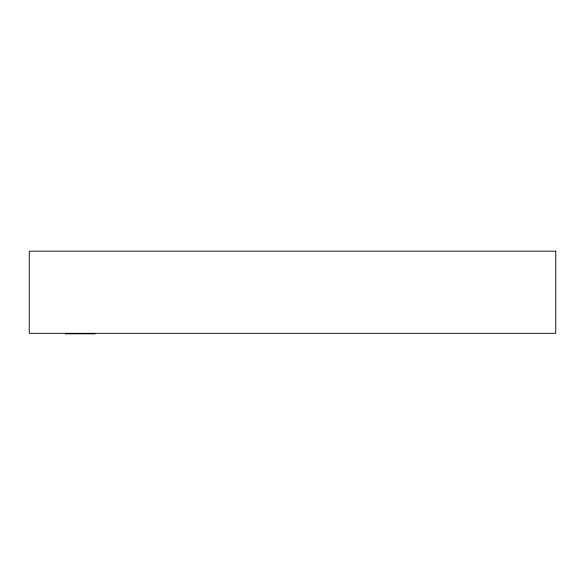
<?xml version="1.0" encoding="UTF-8"?>
<svg xmlns="http://www.w3.org/2000/svg" width="585" height="585" viewBox="0 0 585 585"><rect width="100%" height="100%" fill="white"/><g stroke="black" fill="none" stroke-linecap="round" stroke-linejoin="round"><path stroke-width="0.88" d="M65.206 333.83L95.004 333.83M555.75 251.17L29.25 251.17L29.25 333.304L555.75 333.304L555.75 251.17"/></g></svg>
